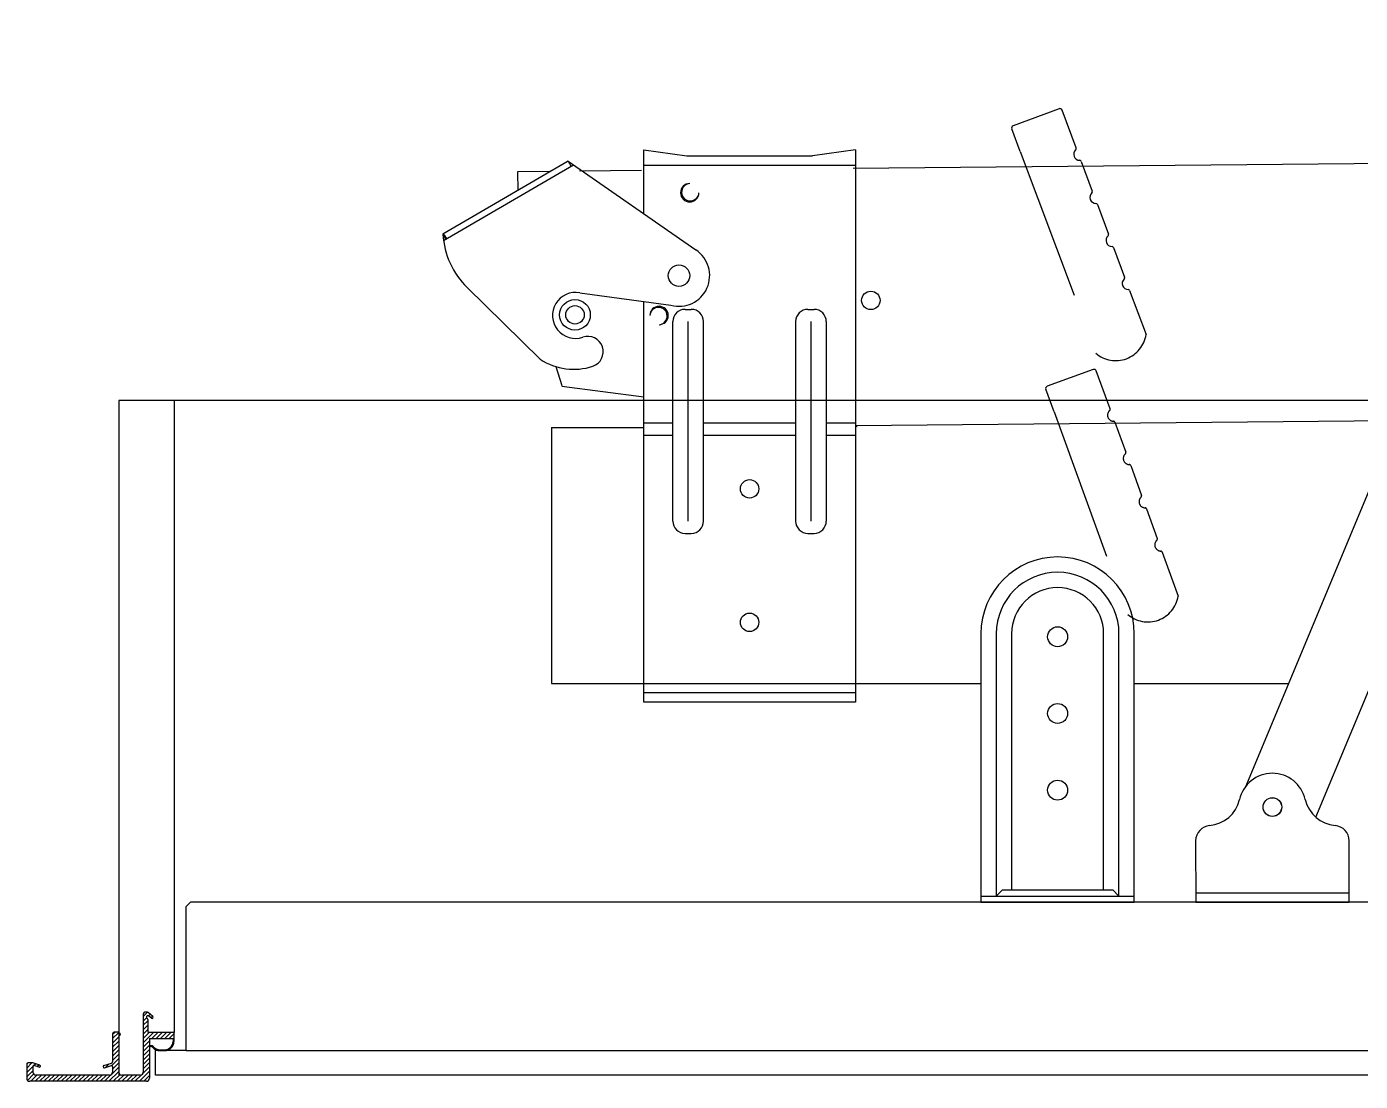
# Model space of a CAD drawing. Extents: x 216 to 4624, y 67 to 3629.
# Drawn here: x 2455.1 to 2889.7, y 2604.1 to 2947.8 of the extents above; entities that cross this region are included whole.
import ezdxf

# ---------------------------------------------------------------- set-up
doc = ezdxf.new("R2010")
doc.units = 0
doc.header["$LTSCALE"] = 100
doc.header["$MEASUREMENT"] = 0
doc.linetypes.add('DASHED', pattern=[0.75, 0.5, -0.25])
doc.layers.get('0').update_dxf_attribs({"linetype": 'CONTINUOUS'})

msp = doc.modelspace()

# ---------------------------------------------------------------- linework, layer by layer
at = {"color": 7}
for p, q in [((3045.93, 3165.05), (2852.26, 2700.08)), ((2875.21, 2690.18), (3028.32, 3057.75)), ((2791.52, 2921.06), (2776.54, 2915.45)), ((2797.11, 2908.29), (2792.49, 2920.62)), ((2778.86, 2907.11), (2776.1, 2914.48)), ((2631.52, 2903.98), (2590.71, 2880.17)), ((2631.52, 2903.98), (2673.14, 2875.04)), ((2631.52, 2903.98), (2632.53, 2902.25)), ((2656.16, 2886.85), (2656.16, 2907.68)), ((2656.16, 2907.68), (2670.16, 2905.68)), ((2670.16, 2905.68), (2711.16, 2905.68)), ((2725.16, 2907.68), (2711.16, 2905.68)), ((2937, 2903.53), (2724.46, 2901.54)), ((2725.16, 2907.68), (2725.16, 2727.68)), ((2633.33, 2902.72), (2590.93, 2877.98)), ((2625.54, 2900.61), (2615.07, 2900.51)), ((2615.07, 2900.51), (2615.13, 2894.4)), ((2655.47, 2900.89), (2635.27, 2900.7)), ((2656.16, 2902.68), (2725.16, 2902.68)), ((2590.71, 2880.17), (2591.72, 2878.44)), ((2622.44, 2839.43), (2598.6, 2862.8)), ((2635.31, 2861.06), (2665.04, 2857.03)), ((2656.16, 2727.68), (2656.16, 2858.23)), ((2665.66, 2786.68), (2665.66, 2851.68)), ((2669.66, 2855.68), (2671.66, 2855.68)), ((2670.66, 2786.68), (2670.66, 2851.68)), ((2675.66, 2786.68), (2675.66, 2851.68)), ((2705.66, 2851.68), (2705.66, 2786.68)), ((2709.66, 2855.68), (2711.66, 2855.68)), ((2710.66, 2851.68), (2710.66, 2786.68)), ((2715.66, 2851.68), (2715.66, 2786.68)), ((2627.53, 2837.04), (2629.46, 2830.89)), ((2802.69, 2836.08), (2787.66, 2830.6)), ((2808.16, 2823.25), (2803.65, 2835.63)), ((2629.43, 2830.64), (2656.16, 2827.18)), ((2789.9, 2822.25), (2787.21, 2829.64)), ((2485.09, 2825.99), (2485.09, 2605.99)), ((2485.09, 2825.99), (2485.09, 2605.99)), ((2904.7, 2825.99), (2485.09, 2825.99)), ((2485.09, 2825.99), (2485.09, 2605.99)), ((2503.09, 2825.99), (2503.09, 2619.99)), ((2626.06, 2817.18), (2626.06, 2733.78)), ((2626.06, 2817.18), (2626.06, 2733.78)), ((2626.06, 2817.18), (2656.16, 2817.18)), ((2656.16, 2818.68), (2665.66, 2818.68)), ((2675.66, 2818.68), (2705.66, 2818.68)), ((2715.66, 2818.68), (2725.16, 2818.68)), ((2725.16, 2817.58), (2725.76, 2817.49)), ((2725.25, 2817.83), (2901.99, 2819.48)), ((2656.16, 2814.68), (2665.66, 2814.68)), ((2675.66, 2814.68), (2705.66, 2814.68)), ((2715.66, 2814.68), (2725.16, 2814.68)), ((2669.66, 2782.68), (2671.66, 2782.68)), ((2709.66, 2782.68), (2711.66, 2782.68)), ((2766.06, 2749.98), (2766.06, 2662.48)), ((2771.06, 2749.98), (2771.06, 2664.48)), ((2776.06, 2749.98), (2776.06, 2666.48)), ((2806.06, 2666.48), (2806.06, 2749.98)), ((2811.06, 2664.48), (2811.06, 2749.98)), ((2816.06, 2662.48), (2816.06, 2749.98)), ((2626.06, 2733.78), (2766.06, 2733.78)), ((2725.16, 2730.68), (2656.16, 2730.68)), ((2816.06, 2733.78), (2866.29, 2733.78)), ((2725.16, 2727.68), (2656.16, 2727.68)), ((2836.05, 2682.48), (2836.06, 2662.47)), ((2886.06, 2662.48), (2886.05, 2682.48)), ((2766.06, 2664.48), (2816.06, 2664.48)), ((2771.06, 2664.48), (2773.06, 2666.48)), ((2773.06, 2666.48), (2809.06, 2666.48)), ((2811.06, 2664.48), (2809.06, 2666.48)), ((2836.06, 2665.47), (2886.06, 2665.48)), ((2508.47, 2662.48), (2507.06, 2661.07)), ((2507.06, 2614.08), (2507.06, 2661.07)), ((3569.12, 2662.48), (2508.47, 2662.48)), ((2766.06, 2662.48), (2816.06, 2662.48)), ((2836.06, 2662.47), (2886.06, 2662.48)), ((2493.06, 2625.16), (2494.48, 2626.58)), ((2493.06, 2626.08), (2493.06, 2607.08)), ((2494.47, 2626.58), (2493.56, 2626.58)), ((2496.17, 2625.24), (2494.63, 2626.52)), ((2494.74, 2625.42), (2495.29, 2625.97)), ((2495.69, 2624.66), (2494.84, 2625.37)), ((2493.06, 2623.74), (2494.09, 2624.78)), ((2493.06, 2622.33), (2494.56, 2623.83)), ((2493.06, 2620.91), (2494.56, 2622.41)), ((2493.06, 2619.5), (2494.56, 2621)), ((2494.56, 2624.25), (2494.56, 2620.08)), ((2495.53, 2624.8), (2496.06, 2625.33)), ((2483.06, 2619.4), (2483.74, 2620.08)), ((2483.06, 2617.99), (2485.1, 2620.03)), ((2483.06, 2619.58), (2483.06, 2610.45)), ((2483.06, 2616.57), (2485.06, 2618.57)), ((2483.06, 2615.16), (2485.06, 2617.16)), ((2484.95, 2620.08), (2483.56, 2620.08)), ((2485.31, 2619.08), (2485.06, 2619.08)), ((2485.06, 2619.08), (2485.06, 2607.08)), ((2485.13, 2620.01), (2485.48, 2619.65)), ((2485.56, 2619.48), (2485.56, 2619.33)), ((2493.06, 2616.67), (2496.46, 2620.08)), ((2493.06, 2618.09), (2495.05, 2620.08)), ((2493.06, 2615.26), (2495.06, 2617.26)), ((2494.56, 2620.08), (2502.81, 2620.08)), ((2495.06, 2618.08), (2495.06, 2605.08)), ((2495.06, 2618.08), (2503.06, 2618.08)), ((2495.88, 2618.08), (2497.88, 2620.08)), ((2497.29, 2618.08), (2499.29, 2620.08)), ((2498.71, 2618.08), (2500.71, 2620.08)), ((2500.12, 2618.08), (2502.12, 2620.08)), ((2501.54, 2618.08), (2503.06, 2619.6)), ((2502.67, 2616.38), (2503.04, 2616.75)), ((2502.76, 2617.89), (2503.06, 2618.19)), ((2502.76, 2618.08), (2502.76, 2617.08)), ((2503.06, 2619.83), (2503.06, 2617.08)), ((2483.06, 2613.74), (2485.06, 2615.74)), ((2483.06, 2612.33), (2485.06, 2614.33)), ((2483.06, 2610.91), (2485.06, 2612.91)), ((2493.06, 2613.84), (2495.06, 2615.84)), ((2493.06, 2612.43), (2495.06, 2614.43)), ((2493.06, 2611.02), (2495.06, 2613.02)), ((2495.92, 2615.29), (2496.14, 2615.51)), ((2496.68, 2614.64), (2496.9, 2614.86)), ((2507.06, 2614.08), (2497.06, 2614.08)), ((2497.06, 2606.08), (2497.06, 2614.08)), ((2497.65, 2614.2), (2497.9, 2614.44)), ((2498.52, 2614.38), (2500.06, 2614.38)), ((2498.52, 2614.08), (2500.06, 2614.08)), ((2498.95, 2614.08), (2499.25, 2614.38)), ((2500.38, 2614.1), (2500.76, 2614.47)), ((2455.06, 2608.37), (2456.77, 2610.08)), ((2455.06, 2609.58), (2455.06, 2605.08)), ((2455.06, 2606.96), (2457.06, 2608.96)), ((2455.18, 2609.91), (2455.23, 2609.95)), ((2457.06, 2610.08), (2455.56, 2610.08)), ((2459.32, 2609.4), (2457.06, 2610.08)), ((2457.06, 2608.96), (2457.06, 2607.08)), ((2457.31, 2609.21), (2457.92, 2609.82)), ((2459.1, 2608.68), (2457.38, 2609.2)), ((2458.41, 2608.89), (2459.01, 2609.49)), ((2459.49, 2609.09), (2459.41, 2608.85)), ((2480.02, 2608.91), (2480.09, 2608.67)), ((2480.19, 2609.22), (2482.7, 2609.97)), ((2480.4, 2608.5), (2482.74, 2609.2)), ((2480.46, 2604.08), (2485.06, 2608.67)), ((2480.74, 2608.6), (2481.86, 2609.72)), ((2482.76, 2609.21), (2485.06, 2611.5)), ((2483.06, 2608.09), (2485.06, 2610.09)), ((2483.06, 2608.96), (2483.06, 2607.08)), ((2492.98, 2606.7), (2495.06, 2608.77)), ((2493.06, 2609.6), (2495.06, 2611.6)), ((2493.06, 2608.19), (2495.06, 2610.19)), ((2455.06, 2605.54), (2457.06, 2607.54)), ((2455.33, 2604.4), (2457.33, 2606.4)), ((2494.06, 2604.08), (2456.06, 2604.08)), ((2456.42, 2604.08), (2458.42, 2606.08)), ((2457.84, 2604.08), (2459.84, 2606.08)), ((2482.06, 2606.08), (2458.06, 2606.08)), ((2459.25, 2604.08), (2461.25, 2606.08)), ((2460.67, 2604.08), (2462.67, 2606.08)), ((2462.08, 2604.08), (2464.08, 2606.08)), ((2463.49, 2604.08), (2465.49, 2606.08)), ((2464.91, 2604.08), (2466.91, 2606.08)), ((2466.32, 2604.08), (2468.32, 2606.08)), ((2467.74, 2604.08), (2469.74, 2606.08)), ((2469.15, 2604.08), (2471.15, 2606.08)), ((2470.56, 2604.08), (2472.56, 2606.08)), ((2471.98, 2604.08), (2473.98, 2606.08)), ((2473.39, 2604.08), (2475.39, 2606.08)), ((2474.81, 2604.08), (2476.81, 2606.08)), ((2476.22, 2604.08), (2478.22, 2606.08)), ((2477.64, 2604.08), (2479.64, 2606.08)), ((2479.05, 2604.08), (2481.05, 2606.08)), ((2481.88, 2604.08), (2485.06, 2607.26)), ((2483.29, 2604.08), (2485.48, 2606.26)), ((2484.71, 2604.08), (2486.71, 2606.08)), ((2492.06, 2606.08), (2486.06, 2606.08)), ((2486.12, 2604.08), (2488.12, 2606.08)), ((2487.54, 2604.08), (2489.54, 2606.08)), ((2488.95, 2604.08), (2490.95, 2606.08)), ((2490.36, 2604.08), (2492.44, 2606.16)), ((2491.78, 2604.08), (2495.06, 2607.36)), ((2493.19, 2604.08), (2495.06, 2605.94)), ((3648.06, 2606.08), (2497.06, 2606.08))]:
    msp.add_line(p, q, dxfattribs=at)
at = {"color": 7, "extrusion": (-0.504017, 0.863694, 0)}
msp.add_line((2631.69, 2903.87), (2631.52, 2903.98), dxfattribs=at)
at = {"color": 7, "linetype": 'DASHED'}
for p, q in [((2778.86, 2907.11), (2803.5, 2841.36)), ((2798.75, 2903.92), (2802.37, 2894.25)), ((2804.01, 2889.88), (2807.63, 2880.2)), ((2809.27, 2875.83), (2812.9, 2866.15)), ((2814.53, 2861.78), (2819.89, 2847.49)), ((2789.9, 2822.25), (2813.92, 2756.26)), ((2809.75, 2818.87), (2813.29, 2809.16)), ((2814.88, 2804.78), (2818.42, 2795.06)), ((2820.01, 2790.68), (2823.55, 2780.97)), ((2825.14, 2776.58), (2830.36, 2762.25))]:
    msp.add_line(p, q, dxfattribs=at)
at = {"color": 7, "linetype": 'CONTINUOUS'}
msp.add_line((2507.06, 2614.08), (3638.06, 2614.08), dxfattribs=at)
at = {"color": 7}
for centre, radius in [((2667.66, 2866.68), 3.5), ((2730.18, 2858.58), 3), ((2633.76, 2853.89), 3), ((2690.66, 2797.18), 3), ((2690.66, 2797.18), 3), ((2690.66, 2753.68), 3), ((2690.66, 2753.68), 3), ((2791.06, 2748.98), 3.25), ((2791.06, 2723.98), 3.25), ((2791.06, 2698.98), 3.25), ((2861.05, 2693.48), 3.05), ((2861.05, 2693.48), 3.05), ((2861.07, 2693.46), 3.05)]:
    msp.add_circle(centre, radius, dxfattribs=at)
at = {"color": 7, "linetype": 'CONTINUOUS'}
msp.add_circle((2633.76, 2853.89), 5, dxfattribs=at)
at = {"color": 7}
for centre, radius, start, end in [((2791.79, 2920.36), 0.75, 20.5371, 110.5371), ((2776.8, 2914.75), 0.75, 110.5371, 200.5371), ((2671.16, 2893.68), 3, 90, 0), ((2671.34, 2893.86), 2.83, 93.6335, 356.3665), ((2617.17, 2881.7), 26.5, 183.331, 225.6347), ((2667.66, 2866.68), 10, 254.8285, 56.7661), ((2633.92, 2853.7), 7.5, 79.2661, 288.7661), ((2661.16, 2853.68), 3, 270, 180), ((2660.98, 2853.5), 2.83, 273.6335, 176.3665), ((2669.66, 2851.68), 4, 90, 180), ((2671.66, 2851.68), 4, 0, 90), ((2709.66, 2851.68), 4, 90, 180), ((2711.66, 2851.68), 4, 0, 90), ((2637.94, 2841.86), 5, 288.7661, 108.7661), ((2633.4, 2856.16), 20, 236.7661, 287.8875), ((2802.95, 2835.37), 0.75, 20, 110), ((2787.91, 2829.9), 0.75, 110, 200), ((2669.66, 2786.68), 4, 180, 270), ((2671.66, 2786.68), 4, 270, 0), ((2709.66, 2786.68), 4, 180, 270), ((2711.66, 2786.68), 4, 270, 0), ((2791.06, 2749.98), 25, 360, 180), ((2791.06, 2749.98), 20, 360, 180), ((2791.06, 2749.98), 15, 360, 180), ((2861.05, 2693.48), 11, 12.6953, 167.317), ((2839.62, 2698.42), 11, 275.1698, 346.7255), ((2882.49, 2698.42), 11, 193.2868, 264.8426), ((2841.06, 2682.48), 5.01, 95.1949, 179.9822), ((2881.05, 2682.48), 5.01, 0.0301, 84.8174), ((2493.56, 2626.08), 0.5, 90, 180), ((2494.56, 2624.96), 0.5, 55.2035, 250.5288), ((2494.47, 2626.33), 0.25, 50.3384, 90), ((2494.31, 2624.25), 0.25, 0, 70.5288), ((2495.93, 2624.95), 0.375, 230.3384, 50.3384), ((2483.56, 2619.58), 0.5, 90, 180), ((2484.95, 2619.83), 0.25, 45, 90), ((2485.31, 2619.33), 0.25, 270, 0), ((2485.31, 2619.48), 0.25, 0, 45), ((2500.06, 2617.08), 2.7, 270, 360), ((2500.06, 2617.08), 3, 270, 360), ((2502.81, 2619.83), 0.25, 0, 90), ((2495.56, 2614.7), 1, 46.8538, 120), ((2495.56, 2614.7), 0.7, 48.0452, 135.5847), ((2498.52, 2617.38), 3.3, 220.9135, 270), ((2498.52, 2617.38), 3, 220.5967, 270), ((2455.56, 2609.58), 0.5, 90, 180), ((2457.31, 2608.96), 0.25, 73.3008, 180), ((2459.17, 2608.92), 0.25, 253.3008, 343.3008), ((2459.25, 2609.16), 0.25, 343.3008, 73.3008), ((2480.26, 2608.98), 0.25, 106.6992, 196.6992), ((2480.33, 2608.74), 0.25, 196.6992, 286.6992), ((2482.56, 2610.45), 0.5, 286.6992, 0), ((2482.81, 2608.96), 0.25, 0, 106.6992), ((2456.06, 2605.08), 1, 180, 270), ((2458.06, 2607.08), 1, 180, 270), ((2482.06, 2607.08), 1, 270, 0), ((2486.06, 2607.08), 1, 180, 270), ((2492.06, 2607.08), 1, 270, 0), ((2494.06, 2605.08), 1, 270, 0)]:
    msp.add_arc(centre, radius, start, end, dxfattribs=at)
at = {"color": 7, "linetype": 'CONTINUOUS'}
for centre, radius, start, end in [((2796.64, 2908.12), 0.5, 311.6373, 20.5371), ((2798.3, 2906.25), 2, 131.6373, 269.4369), ((2798.28, 2903.75), 0.5, 20.5371, 89.4369), ((2803.56, 2892.2), 2, 131.6373, 269.4369), ((2801.9, 2894.07), 0.5, 311.6373, 20.5371), ((2803.54, 2889.7), 0.5, 20.5371, 89.4369), ((2808.83, 2878.15), 2, 131.6373, 269.4369), ((2807.17, 2880.02), 0.5, 311.6373, 20.5371), ((2808.8, 2875.65), 0.5, 20.5371, 89.4369), ((2814.09, 2864.11), 2, 131.6373, 269.4369), ((2812.43, 2865.98), 0.5, 311.6373, 20.5371), ((2814.06, 2861.61), 0.5, 20.5371, 89.4369)]:
    msp.add_arc(centre, radius, start, end, dxfattribs=at)
at = {"color": 7, "extrusion": (-0.863694, -0.504017, 0)}
msp.add_arc((-1179.82, 2, -3689.49), 2, 180, 270, dxfattribs=at)
at = {"color": 7, "linetype": 'DASHED'}
for centre, radius, start, end in [((2809.99, 2848.96), 10, 229.4921, 351.5821), ((2809.33, 2821.2), 2, 131.1002, 268.8998), ((2807.69, 2823.08), 0.5, 311.1002, 20), ((2809.28, 2818.7), 0.5, 20, 88.8998), ((2814.46, 2807.1), 2, 131.1002, 268.8998), ((2812.82, 2808.99), 0.5, 311.1002, 20), ((2814.41, 2804.6), 0.5, 20, 88.8998), ((2817.95, 2794.89), 0.5, 311.1002, 20), ((2819.59, 2793.01), 2, 131.1002, 268.8998), ((2819.54, 2790.51), 0.5, 20, 88.8998), ((2824.72, 2778.91), 2, 131.1002, 268.8998), ((2823.08, 2780.8), 0.5, 311.1002, 20), ((2824.67, 2776.41), 0.5, 20, 88.8998), ((2820.48, 2763.8), 10, 228.955, 351.045)]:
    msp.add_arc(centre, radius, start, end, dxfattribs=at)

doc.saveas('drawing.dxf')
